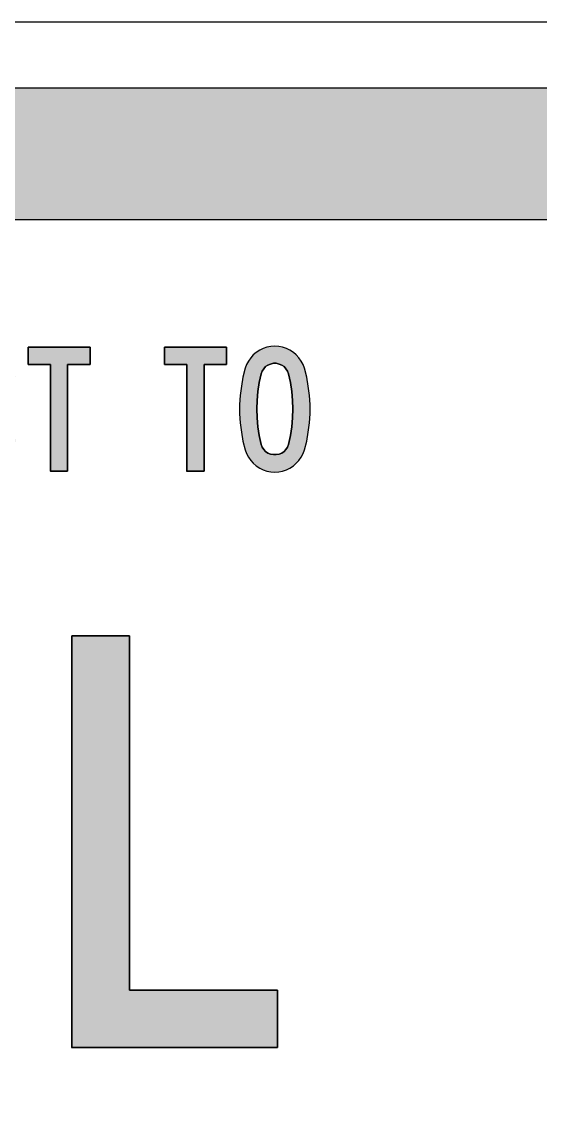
# Model space of a CAD drawing. Extents: x 210.3 to 295.3, y 156.1 to 238.5.
# Drawn here: x 260.44 to 273.02, y 212.03 to 238.47 of the extents above; entities that cross this region are included whole.
import ezdxf

# ---------------------------------------------------------------- set-up
doc = ezdxf.new("R2010")
doc.units = 0
doc.header["$MEASUREMENT"] = 0
doc.linetypes.add('CENTERX2', pattern=[101.6, 63.5, -12.7, 12.7, -12.7])
doc.layers.get('0').update_dxf_attribs({"linetype": 'CONTINUOUS'})
doc.layers.add('L35', color=3, linetype='CONTINUOUS')
doc.layers.add('TBLK25', color=1, linetype='CONTINUOUS')

msp = doc.modelspace()

# ---------------------------------------------------------------- hatches: boundary and pattern name
at = {"layer": 'TBLK25', "linetype": 'CENTERX2'}
h = msp.add_hatch(color=256, dxfattribs=at)
edge = h.paths.add_edge_path()
edge.add_line((220.316, 236.871), (285.316, 236.871))
edge.add_arc((285.316, 228.471), 8.4, 0, 90, ccw=False)
edge.add_line((293.716, 228.471), (293.716, 173.571))
edge.add_arc((285.316, 173.571), 8.4, -90, 0, ccw=False)
edge.add_line((285.316, 165.171), (220.316, 165.171))
edge.add_arc((220.316, 173.571), 8.4, 180, 270, ccw=False)
edge.add_line((211.916, 173.571), (211.916, 228.471))
edge.add_arc((220.316, 228.471), 8.4, 90, 180, ccw=False)
edge = h.paths.add_edge_path(flags=16)
edge.add_line((290.516, 183.221), (290.516, 173.571))
edge.add_arc((285.316, 173.571), 5.2, -90, 0, ccw=False)
edge.add_line((285.316, 168.371), (220.316, 168.371))
edge.add_arc((220.316, 173.571), 5.2, 180, 270, ccw=False)
edge.add_line((215.116, 173.571), (215.116, 183.221))
edge.add_line((215.116, 183.221), (290.516, 183.221))
edge = h.paths.add_edge_path(flags=16)
edge.add_line((215.116, 186.421), (290.516, 186.421))
edge.add_line((290.516, 186.421), (290.516, 228.471))
edge.add_arc((285.316, 228.471), 5.2, 0, 90)
edge.add_line((285.316, 233.671), (220.316, 233.671))
edge.add_arc((220.316, 228.471), 5.2, 90, 180)
edge.add_line((215.116, 228.471), (215.116, 186.421))
h = msp.add_hatch(color=256, dxfattribs=at)
h.paths.add_polyline_path([(249.952, 228.514), (249.925, 228.632), (249.888, 228.759), (249.843, 228.877), (249.779, 228.986), (249.707, 229.086), (249.616, 229.185), (249.525, 229.267), (249.425, 229.34), (249.035, 229.585), (248.98, 229.621), (248.944, 229.667), (248.908, 229.712), (248.881, 229.776), (248.871, 229.83), (248.871, 229.894), (248.89, 229.957), (248.908, 230.012), (248.944, 230.066), (248.989, 230.112), (249.035, 230.139), (249.089, 230.166), (249.153, 230.184), (249.216, 230.184), (249.289, 230.175), (249.353, 230.148), (249.416, 230.103), (249.462, 230.057), (249.507, 229.994), (249.534, 229.921), (249.543, 229.857), (249.961, 229.857), (249.961, 229.948), (249.943, 230.048), (249.907, 230.139), (249.861, 230.23), (249.807, 230.311), (249.743, 230.384), (249.67, 230.448), (249.589, 230.502), (249.498, 230.547), (249.407, 230.575), (249.316, 230.593), (249.216, 230.602), (249.117, 230.593), (249.017, 230.575), (248.926, 230.547), (248.835, 230.502), (248.753, 230.448), (248.681, 230.384), (248.617, 230.311), (248.563, 230.23), (248.517, 230.139), (248.49, 230.048), (248.472, 229.948), (248.463, 229.857), (248.472, 229.748), (248.49, 229.658), (248.526, 229.558), (248.572, 229.467), (248.626, 229.385), (248.69, 229.313), (248.772, 229.249), (248.853, 229.195), (249.053, 229.077), (249.244, 228.949), (249.307, 228.904), (249.371, 228.84), (249.425, 228.777), (249.462, 228.704), (249.498, 228.632), (249.525, 228.55), (249.543, 228.468), (249.543, 228.386), (249.534, 228.314), (249.525, 228.241), (249.489, 228.178), (249.453, 228.123), (249.407, 228.069), (249.353, 228.032), (249.289, 227.996), (249.226, 227.978), (249.153, 227.96), (249.144, 227.96), (249.089, 227.96), (249.026, 227.978), (248.962, 227.996), (248.908, 228.023), (248.862, 228.069), (248.817, 228.114), (248.781, 228.169), (248.753, 228.223), (248.735, 228.287), (248.735, 228.35), (248.735, 228.477), (248.318, 228.477), (248.318, 228.386), (248.318, 228.277), (248.336, 228.178), (248.372, 228.087), (248.408, 227.996), (248.463, 227.905), (248.526, 227.824), (248.599, 227.751), (248.672, 227.687), (248.762, 227.642), (248.853, 227.597), (248.953, 227.569), (249.053, 227.551), (249.153, 227.542), (249.253, 227.551), (249.353, 227.569), (249.443, 227.597), (249.534, 227.642), (249.625, 227.696), (249.698, 227.76), (249.77, 227.824), (249.834, 227.905), (249.879, 227.996), (249.916, 228.087), (249.943, 228.187), (249.961, 228.287), (249.961, 228.386)])
h.paths.add_polyline_path([(251.895, 227.824), (251.959, 227.905), (252.004, 227.996), (252.049, 228.087), (252.077, 228.178), (252.095, 228.277), (252.104, 228.386), (252.104, 230.575), (251.686, 230.575), (251.686, 228.386), (251.677, 228.314), (251.659, 228.241), (251.623, 228.169), (251.586, 228.114), (251.532, 228.06), (251.477, 228.014), (251.405, 227.987), (251.332, 227.969), (251.259, 227.96), (251.187, 227.969), (251.123, 227.987), (251.051, 228.014), (250.996, 228.06), (250.942, 228.114), (250.896, 228.169), (250.869, 228.241), (250.851, 228.314), (250.842, 228.386), (250.842, 230.575), (250.424, 230.575), (250.424, 228.386), (250.433, 228.277), (250.442, 228.178), (250.479, 228.087), (250.515, 227.996), (250.569, 227.905), (250.633, 227.824), (250.706, 227.751), (250.787, 227.687), (250.869, 227.642), (250.969, 227.597), (251.06, 227.569), (251.16, 227.551), (251.259, 227.542), (251.368, 227.551), (251.468, 227.569), (251.559, 227.597), (251.65, 227.642), (251.741, 227.687), (251.822, 227.751)])
h.paths.add_polyline_path([(254.029, 229.195), (254.101, 229.267), (254.165, 229.34), (254.219, 229.422), (254.256, 229.512), (254.283, 229.612), (254.301, 229.712), (254.31, 229.803), (254.301, 229.903), (254.283, 230.003), (254.256, 230.103), (254.219, 230.184), (254.165, 230.275), (254.101, 230.348), (254.038, 230.411), (253.956, 230.466), (253.874, 230.511), (253.784, 230.547), (253.693, 230.566), (253.593, 230.575), (253.584, 230.575), (252.694, 230.575), (252.694, 227.569), (253.62, 227.569), (253.72, 227.578), (253.811, 227.597), (253.902, 227.633), (253.983, 227.678), (254.065, 227.733), (254.138, 227.796), (254.192, 227.869), (254.247, 227.969), (254.292, 228.069), (254.328, 228.169), (254.346, 228.277), (254.356, 228.386), (254.346, 228.495), (254.328, 228.604), (254.292, 228.713), (254.247, 228.813), (254.192, 228.904), (254.119, 228.986), (254.038, 229.067), (253.956, 229.131)])
h.paths.add_polyline_path([(253.112, 229.34), (253.112, 230.157), (253.593, 230.157), (253.656, 230.148), (253.711, 230.13), (253.756, 230.093), (253.802, 230.057), (253.838, 230.003), (253.865, 229.93), (253.883, 229.848), (253.883, 229.767), (253.874, 229.685), (253.856, 229.603), (253.82, 229.53), (253.774, 229.458), (253.711, 229.403), (253.665, 229.376), (253.62, 229.349), (253.566, 229.34)], flags=16)
h.paths.add_polyline_path([(253.112, 228.922), (253.566, 228.922), (253.629, 228.904), (253.693, 228.877), (253.747, 228.831), (253.802, 228.768), (253.847, 228.704), (253.883, 228.632), (253.911, 228.55), (253.92, 228.468), (253.92, 228.386), (253.911, 228.305), (253.892, 228.223), (253.865, 228.141), (253.829, 228.096), (253.793, 228.051), (253.738, 228.023), (253.684, 227.996), (253.62, 227.996), (253.112, 227.996)], flags=16)
h.paths.add_polyline_path([(256.162, 228.323), (256.162, 230.575), (255.736, 230.575), (255.736, 228.323), (255.736, 228.259), (255.718, 228.196), (255.69, 228.141), (255.654, 228.087), (255.609, 228.041), (255.554, 228.005), (255.5, 227.978), (255.436, 227.96), (255.372, 227.951), (255.309, 227.951), (255.254, 227.969), (255.191, 227.987), (255.136, 228.023), (255.091, 228.069), (255.046, 228.114), (255.018, 228.169), (254.664, 227.96), (254.71, 227.869), (254.782, 227.787), (254.855, 227.715), (254.946, 227.651), (255.037, 227.606), (255.136, 227.569), (255.236, 227.542), (255.345, 227.533), (255.445, 227.533), (255.554, 227.551), (255.654, 227.587), (255.745, 227.633), (255.836, 227.687), (255.917, 227.751), (255.99, 227.833), (256.044, 227.923), (256.099, 228.014), (256.126, 228.114), (256.153, 228.214)])
h.paths.add_polyline_path([(257.86, 229.376), (257.197, 229.376), (257.197, 230.157), (258.223, 230.157), (258.223, 230.575), (256.78, 230.575), (256.78, 227.569), (258.278, 227.569), (258.278, 227.996), (257.197, 227.996), (257.197, 228.949), (257.86, 228.949)])
h.paths.add_polyline_path([(259.077, 229.077), (259.086, 229.258), (259.104, 229.44), (259.131, 229.621), (259.177, 229.794), (259.231, 229.975), (259.259, 230.03), (259.304, 230.084), (259.349, 230.121), (259.404, 230.157), (259.467, 230.175), (259.531, 230.184), (259.595, 230.175), (259.658, 230.157), (259.722, 230.13), (259.767, 230.084), (259.812, 230.039), (259.84, 229.975), (259.858, 229.921), (259.867, 229.857), (260.285, 229.857), (260.275, 229.948), (260.257, 230.048), (260.23, 230.139), (260.185, 230.23), (260.13, 230.311), (260.067, 230.384), (259.994, 230.448), (259.912, 230.502), (259.822, 230.547), (259.731, 230.575), (259.631, 230.593), (259.531, 230.602), (259.431, 230.593), (259.34, 230.575), (259.24, 230.547), (259.159, 230.502), (259.077, 230.438), (259.004, 230.375), (258.941, 230.302), (258.886, 230.211), (258.841, 230.121), (258.786, 229.939), (258.732, 229.748), (258.696, 229.558), (258.668, 229.367), (258.659, 229.167), (258.659, 228.977), (258.668, 228.777), (258.696, 228.586), (258.732, 228.396), (258.786, 228.205), (258.841, 228.023), (258.886, 227.932), (258.941, 227.851), (259.004, 227.769), (259.077, 227.705), (259.159, 227.651), (259.24, 227.606), (259.34, 227.569), (259.431, 227.551), (259.531, 227.542), (259.631, 227.551), (259.731, 227.569), (259.822, 227.597), (259.912, 227.642), (259.994, 227.696), (260.067, 227.76), (260.13, 227.833), (260.185, 227.914), (260.23, 228.005), (260.257, 228.096), (260.275, 228.196), (260.285, 228.296), (260.285, 228.35), (260.275, 228.35), (259.867, 228.35), (259.867, 228.296), (259.858, 228.232), (259.84, 228.169), (259.812, 228.105), (259.767, 228.06), (259.722, 228.014), (259.658, 227.987), (259.595, 227.969), (259.531, 227.96), (259.467, 227.969), (259.404, 227.987), (259.349, 228.023), (259.304, 228.06), (259.259, 228.114), (259.231, 228.169), (259.177, 228.35), (259.131, 228.523), (259.104, 228.704), (259.086, 228.886)])
h.paths.add_polyline_path([(261.556, 230.157), (262.101, 230.157), (262.101, 230.575), (260.602, 230.575), (260.602, 230.157), (261.138, 230.157), (261.138, 227.569), (261.556, 227.569)])
h = msp.add_hatch(color=256, dxfattribs=at)
h.paths.add_polyline_path([(264.87, 230.157), (265.406, 230.157), (265.406, 230.575), (263.907, 230.575), (263.907, 230.157), (264.443, 230.157), (264.443, 227.569), (264.87, 227.569)])
h.paths.add_polyline_path([(267.439, 228.958), (267.439, 229.185), (267.421, 229.403), (267.394, 229.63), (267.358, 229.848), (267.303, 230.066), (267.267, 230.157), (267.221, 230.239), (267.167, 230.32), (267.103, 230.393), (267.031, 230.448), (266.949, 230.502), (266.867, 230.547), (266.767, 230.575), (266.677, 230.593), (266.577, 230.602), (266.486, 230.593), (266.386, 230.575), (266.295, 230.547), (266.214, 230.502), (266.132, 230.448), (266.059, 230.393), (265.996, 230.32), (265.941, 230.239), (265.896, 230.157), (265.859, 230.066), (265.805, 229.848), (265.769, 229.63), (265.741, 229.403), (265.723, 229.185), (265.723, 228.958), (265.741, 228.741), (265.769, 228.514), (265.805, 228.296), (265.859, 228.087), (265.896, 227.996), (265.941, 227.905), (265.996, 227.824), (266.059, 227.76), (266.132, 227.696), (266.214, 227.642), (266.295, 227.597), (266.386, 227.569), (266.486, 227.551), (266.577, 227.542), (266.677, 227.551), (266.767, 227.569), (266.867, 227.597), (266.949, 227.642), (267.031, 227.696), (267.103, 227.76), (267.167, 227.824), (267.221, 227.905), (267.267, 227.996), (267.303, 228.087), (267.358, 228.296), (267.394, 228.514), (267.421, 228.741)])
h.paths.add_polyline_path([(266.15, 228.859), (266.141, 229.077), (266.15, 229.285), (266.168, 229.503), (266.205, 229.721), (266.25, 229.93), (266.277, 229.994), (266.313, 230.048), (266.359, 230.103), (266.413, 230.139), (266.477, 230.166), (266.55, 230.184), (266.613, 230.184), (266.686, 230.166), (266.749, 230.139), (266.804, 230.103), (266.849, 230.048), (266.885, 229.994), (266.913, 229.93), (266.958, 229.721), (266.994, 229.503), (267.013, 229.285), (267.022, 229.077), (267.013, 228.859), (266.994, 228.641), (266.958, 228.432), (266.913, 228.214), (266.885, 228.15), (266.849, 228.096), (266.804, 228.041), (266.749, 228.005), (266.686, 227.978), (266.613, 227.969), (266.55, 227.969), (266.477, 227.978), (266.413, 228.005), (266.359, 228.041), (266.313, 228.096), (266.277, 228.15), (266.25, 228.214), (266.205, 228.432), (266.168, 228.641)], flags=16)
msp.add_hatch(color=256, dxfattribs=at).paths.add_polyline_path([(263.054, 223.574), (261.656, 223.574), (261.656, 213.578), (266.649, 213.578), (266.649, 214.976), (263.054, 214.976)])

# ---------------------------------------------------------------- linework, layer by layer
at = {"color": 3}
for p, q in [((260.602, 230.157), (260.602, 230.575)), ((260.602, 230.575), (262.101, 230.575)), ((262.101, 230.575), (262.101, 230.157)), ((263.907, 230.157), (263.907, 230.575)), ((263.907, 230.575), (265.406, 230.575)), ((265.406, 230.575), (265.406, 230.157)), ((266.295, 230.547), (266.214, 230.502)), ((266.386, 230.575), (266.295, 230.547)), ((266.486, 230.593), (266.386, 230.575)), ((266.577, 230.602), (266.486, 230.593)), ((266.677, 230.593), (266.577, 230.602)), ((266.767, 230.575), (266.677, 230.593)), ((266.867, 230.547), (266.767, 230.575)), ((266.949, 230.502), (266.867, 230.547)), ((265.996, 230.32), (265.941, 230.239)), ((266.059, 230.393), (265.996, 230.32)), ((266.132, 230.448), (266.059, 230.393)), ((266.214, 230.502), (266.132, 230.448)), ((267.031, 230.448), (266.949, 230.502)), ((267.103, 230.393), (267.031, 230.448)), ((267.167, 230.32), (267.103, 230.393)), ((267.221, 230.239), (267.167, 230.32)), ((261.138, 230.157), (260.602, 230.157)), ((261.138, 227.569), (261.138, 230.157)), ((262.101, 230.157), (261.556, 230.157)), ((261.556, 230.157), (261.556, 227.569)), ((264.443, 230.157), (263.907, 230.157)), ((264.443, 227.569), (264.443, 230.157)), ((265.406, 230.157), (264.87, 230.157)), ((264.87, 230.157), (264.87, 227.569)), ((265.859, 230.066), (265.805, 229.848)), ((265.896, 230.157), (265.859, 230.066)), ((265.941, 230.239), (265.896, 230.157)), ((266.313, 230.048), (266.277, 229.994)), ((266.359, 230.103), (266.313, 230.048)), ((266.413, 230.139), (266.359, 230.103)), ((266.477, 230.166), (266.413, 230.139)), ((266.55, 230.184), (266.477, 230.166)), ((266.613, 230.184), (266.55, 230.184)), ((266.686, 230.166), (266.613, 230.184)), ((266.749, 230.139), (266.686, 230.166)), ((266.804, 230.103), (266.749, 230.139)), ((266.849, 230.048), (266.804, 230.103)), ((266.885, 229.994), (266.849, 230.048)), ((267.267, 230.157), (267.221, 230.239)), ((267.303, 230.066), (267.267, 230.157)), ((267.358, 229.848), (267.303, 230.066)), ((265.805, 229.848), (265.769, 229.63)), ((266.25, 229.93), (266.205, 229.721)), ((266.277, 229.994), (266.25, 229.93)), ((266.913, 229.93), (266.885, 229.994)), ((266.958, 229.721), (266.913, 229.93)), ((267.394, 229.63), (267.358, 229.848)), ((265.769, 229.63), (265.741, 229.403)), ((266.168, 229.503), (266.15, 229.285)), ((266.205, 229.721), (266.168, 229.503)), ((266.994, 229.503), (266.958, 229.721)), ((267.013, 229.285), (266.994, 229.503)), ((267.421, 229.403), (267.394, 229.63)), ((265.741, 229.403), (265.723, 229.185)), ((266.15, 229.285), (266.141, 229.077)), ((267.022, 229.077), (267.013, 229.285)), ((267.439, 229.185), (267.421, 229.403)), ((265.723, 229.185), (265.723, 228.958)), ((265.723, 228.958), (265.741, 228.741)), ((266.141, 229.077), (266.15, 228.859)), ((267.013, 228.859), (267.022, 229.077)), ((267.421, 228.741), (267.439, 228.958)), ((267.439, 228.958), (267.439, 229.185)), ((265.741, 228.741), (265.769, 228.514)), ((266.15, 228.859), (266.168, 228.641)), ((266.994, 228.641), (267.013, 228.859)), ((267.394, 228.514), (267.421, 228.741)), ((265.769, 228.514), (265.805, 228.296)), ((266.168, 228.641), (266.205, 228.432)), ((266.205, 228.432), (266.25, 228.214)), ((266.913, 228.214), (266.958, 228.432)), ((266.958, 228.432), (266.994, 228.641)), ((267.358, 228.296), (267.394, 228.514)), ((265.805, 228.296), (265.859, 228.087)), ((266.25, 228.214), (266.277, 228.15)), ((266.277, 228.15), (266.313, 228.096)), ((266.849, 228.096), (266.885, 228.15)), ((266.885, 228.15), (266.913, 228.214)), ((266.913, 228.214), (266.904, 228.214)), ((267.303, 228.087), (267.358, 228.296)), ((265.859, 228.087), (265.896, 227.996)), ((265.896, 227.996), (265.941, 227.905)), ((265.941, 227.905), (265.996, 227.824)), ((266.313, 228.096), (266.359, 228.041)), ((266.359, 228.041), (266.413, 228.005)), ((266.413, 228.005), (266.477, 227.978)), ((266.477, 227.978), (266.55, 227.969)), ((266.55, 227.969), (266.613, 227.969)), ((266.613, 227.969), (266.686, 227.978)), ((266.686, 227.978), (266.749, 228.005)), ((266.749, 228.005), (266.804, 228.041)), ((266.804, 228.041), (266.849, 228.096)), ((267.167, 227.824), (267.221, 227.905)), ((267.221, 227.905), (267.267, 227.996)), ((267.267, 227.996), (267.303, 228.087)), ((267.303, 228.087), (267.294, 228.087)), ((265.996, 227.824), (266.059, 227.76)), ((266.059, 227.76), (266.132, 227.696)), ((266.132, 227.696), (266.214, 227.642)), ((266.214, 227.642), (266.295, 227.597)), ((266.867, 227.597), (266.949, 227.642)), ((266.949, 227.642), (267.031, 227.696)), ((267.031, 227.696), (267.103, 227.76)), ((267.103, 227.76), (267.167, 227.824)), ((261.138, 227.569), (261.129, 227.569)), ((261.556, 227.569), (261.138, 227.569)), ((264.443, 227.569), (264.434, 227.569)), ((264.87, 227.569), (264.443, 227.569)), ((266.295, 227.597), (266.386, 227.569)), ((266.386, 227.569), (266.486, 227.551)), ((266.486, 227.551), (266.577, 227.542)), ((266.577, 227.542), (266.677, 227.551)), ((266.677, 227.551), (266.767, 227.569)), ((266.767, 227.569), (266.867, 227.597))]:
    msp.add_line(p, q, dxfattribs=at)
msp.add_lwpolyline([(261.647, 213.578), (261.656, 213.578), (261.656, 223.574), (263.054, 223.574), (263.054, 214.976), (266.649, 214.976), (266.649, 213.578), (261.656, 213.578)], dxfattribs=at)
at = {"layer": 'L35'}
for points in [[(220.316, 238.471), (285.316, 238.471, -0.414214), (295.316, 228.471), (295.316, 180.071), (295.316, 173.571, -0.414214), (285.316, 163.571), (220.316, 163.571, -0.414214), (210.316, 173.571), (210.316, 180.071), (210.316, 228.471, -0.414214)], [(220.316, 236.871), (285.316, 236.871, -0.414214), (293.716, 228.471), (293.716, 173.571, -0.414214), (285.316, 165.171), (220.316, 165.171, -0.414214), (211.916, 173.571), (211.916, 228.471, -0.414214)]]:
    msp.add_lwpolyline(points, format="xyb", close=True, dxfattribs=at)
msp.add_lwpolyline([(215.116, 186.421), (215.116, 228.471, -0.414214), (220.316, 233.671), (285.316, 233.671, -0.414214), (290.516, 228.471), (290.516, 186.421)], format="xyb", dxfattribs=at)
at = {"layer": 'TBLK25', "linetype": 'CENTERX2'}
for points in [[(261.556, 230.157), (262.101, 230.157), (262.101, 230.575), (260.602, 230.575), (260.602, 230.157), (261.138, 230.157), (261.138, 227.569), (261.556, 227.569)], [(264.87, 230.157), (265.406, 230.157), (265.406, 230.575), (263.907, 230.575), (263.907, 230.157), (264.443, 230.157), (264.443, 227.569), (264.87, 227.569)], [(267.439, 228.958), (267.439, 229.185), (267.421, 229.403), (267.394, 229.63), (267.358, 229.848), (267.303, 230.066), (267.267, 230.157), (267.221, 230.239), (267.167, 230.32), (267.103, 230.393), (267.031, 230.448), (266.949, 230.502), (266.867, 230.547), (266.767, 230.575), (266.677, 230.593), (266.577, 230.602), (266.486, 230.593), (266.386, 230.575), (266.295, 230.547), (266.214, 230.502), (266.132, 230.448), (266.059, 230.393), (265.996, 230.32), (265.941, 230.239), (265.896, 230.157), (265.859, 230.066), (265.805, 229.848), (265.769, 229.63), (265.741, 229.403), (265.723, 229.185), (265.723, 228.958), (265.741, 228.741), (265.769, 228.514), (265.805, 228.296), (265.859, 228.087), (265.896, 227.996), (265.941, 227.905), (265.996, 227.824), (266.059, 227.76), (266.132, 227.696), (266.214, 227.642), (266.295, 227.597), (266.386, 227.569), (266.486, 227.551), (266.577, 227.542), (266.677, 227.551), (266.767, 227.569), (266.867, 227.597), (266.949, 227.642), (267.031, 227.696), (267.103, 227.76), (267.167, 227.824), (267.221, 227.905), (267.267, 227.996), (267.303, 228.087), (267.358, 228.296), (267.394, 228.514), (267.421, 228.741)], [(266.15, 228.859), (266.141, 229.077), (266.15, 229.285), (266.168, 229.503), (266.205, 229.721), (266.25, 229.93), (266.277, 229.994), (266.313, 230.048), (266.359, 230.103), (266.413, 230.139), (266.477, 230.166), (266.55, 230.184), (266.613, 230.184), (266.686, 230.166), (266.749, 230.139), (266.804, 230.103), (266.849, 230.048), (266.885, 229.994), (266.913, 229.93), (266.958, 229.721), (266.994, 229.503), (267.013, 229.285), (267.022, 229.077), (267.013, 228.859), (266.994, 228.641), (266.958, 228.432), (266.913, 228.214), (266.885, 228.15), (266.849, 228.096), (266.804, 228.041), (266.749, 228.005), (266.686, 227.978), (266.613, 227.969), (266.55, 227.969), (266.477, 227.978), (266.413, 228.005), (266.359, 228.041), (266.313, 228.096), (266.277, 228.15), (266.25, 228.214), (266.205, 228.432), (266.168, 228.641)], [(263.054, 223.574), (261.656, 223.574), (261.656, 213.578), (266.649, 213.578), (266.649, 214.976), (263.054, 214.976)]]:
    msp.add_lwpolyline(points, close=True, dxfattribs=at)

doc.saveas('drawing.dxf')
